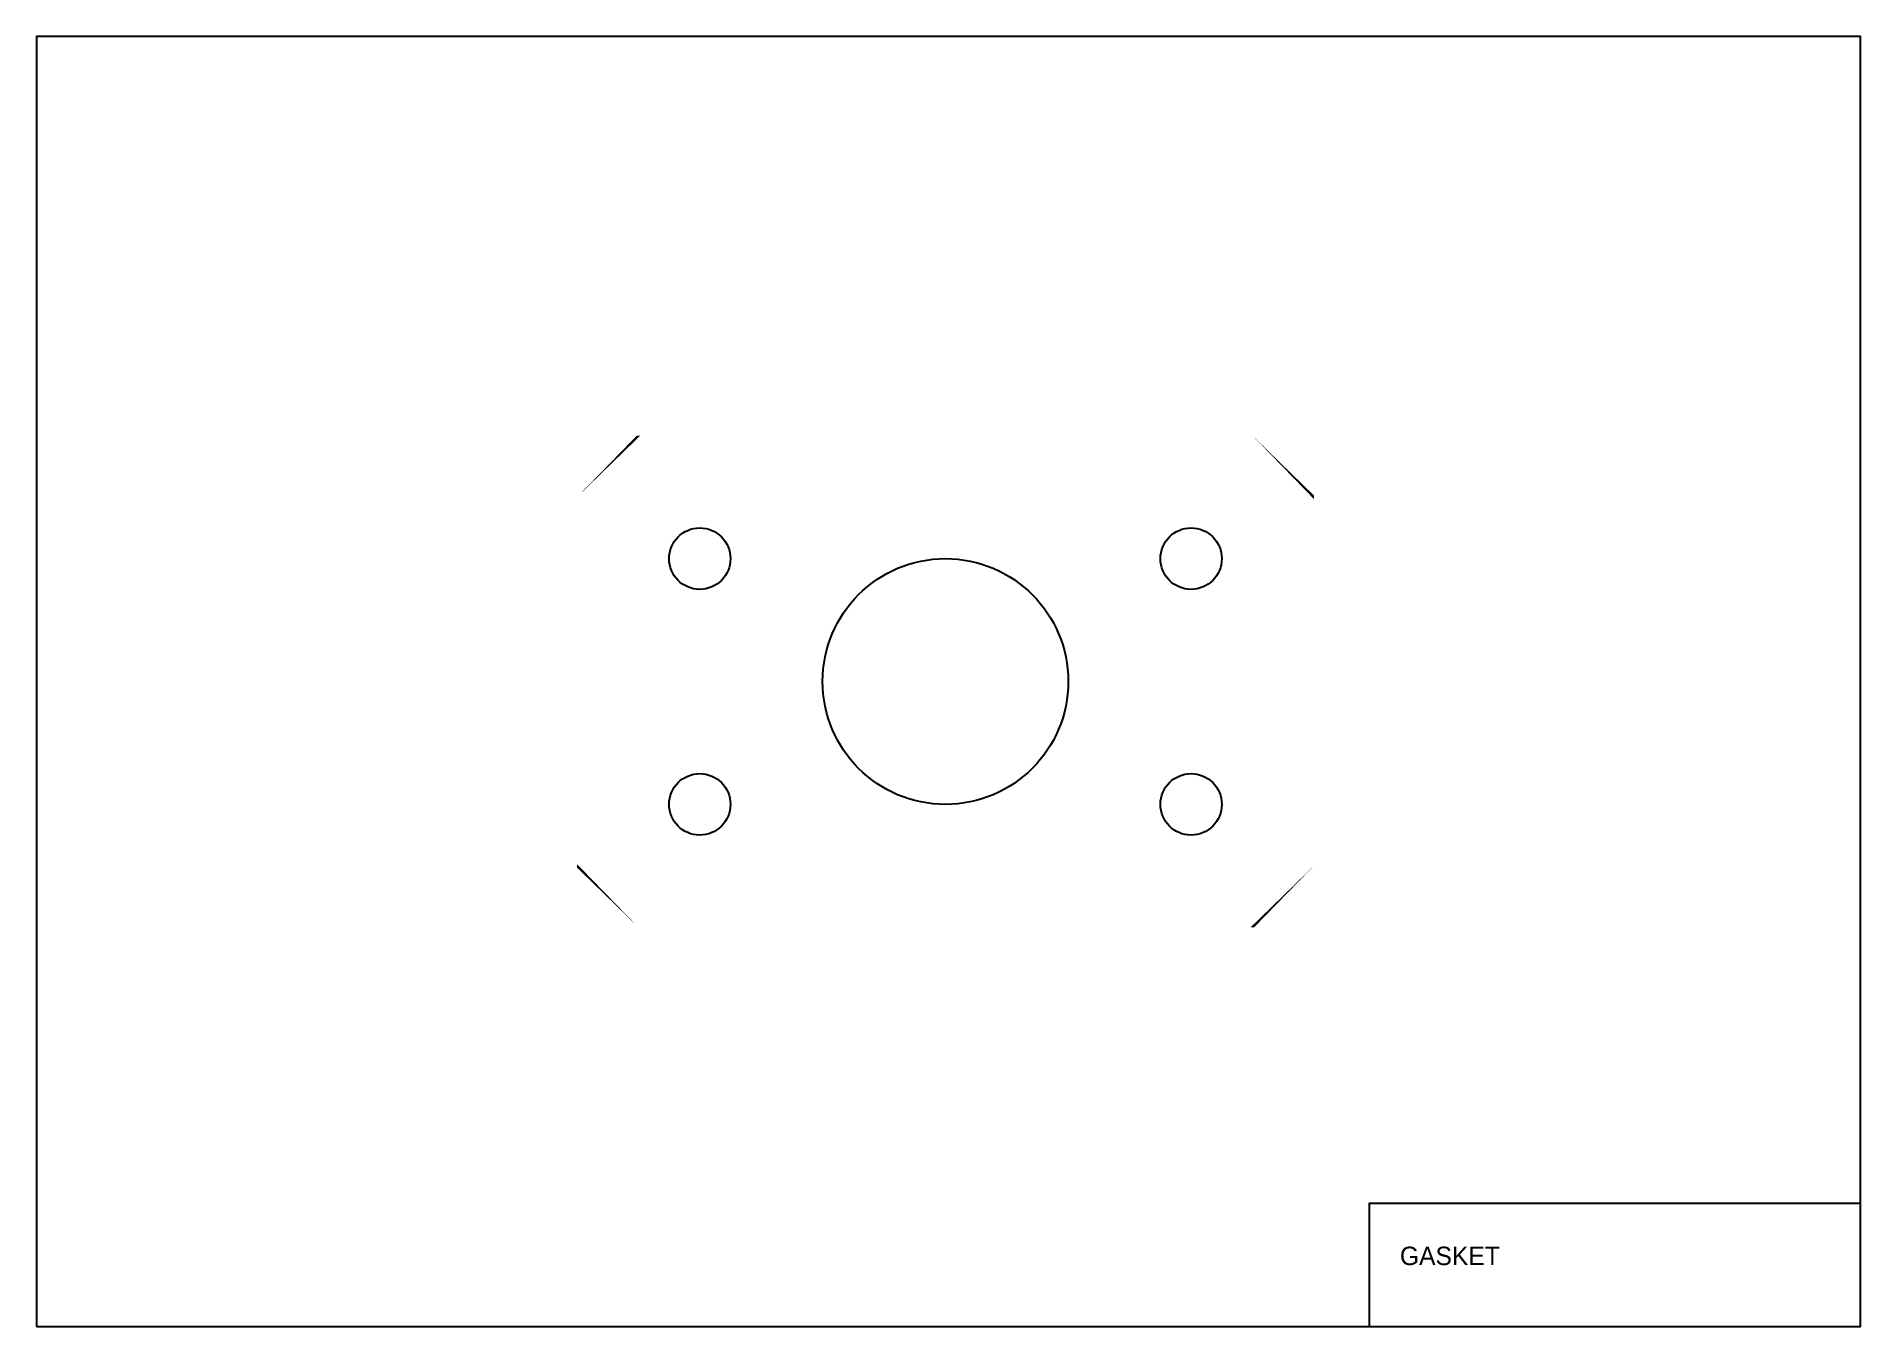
# Model space of a CAD drawing. Header units: millimetres. Extents: x 0 to 297, y 0 to 210.
import ezdxf

# ---------------------------------------------------------------- set-up
doc = ezdxf.new("R2010")
doc.units = ezdxf.units.MM
for name, color, linetype in [('BORDER', 250, 'Continuous'), ('HOLE', 3, 'Continuous'), ('OUTLINE', 1, 'Continuous'), ('TEXT', 250, 'Continuous'), ('TITLEBLOCK', 250, 'Continuous')]:
    doc.layers.add(name, color=color, linetype=linetype)

msp = doc.modelspace()

# ---------------------------------------------------------------- linework, layer by layer
at = {"layer": 'BORDER'}
msp.add_lwpolyline([(0, 0), (297, 0), (297, 210), (0, 210)], close=True, dxfattribs=at)
at = {"layer": 'HOLE'}
for centre, radius in [((108, 125), 5), ((188, 125), 5), ((148, 105), 20), ((108, 85), 5), ((188, 85), 5)]:
    msp.add_circle(centre, radius, dxfattribs=at)
at = {"layer": 'OUTLINE'}
msp.add_lwpolyline([(98, 65, 0, 0, 0), (198, 65, 0.414, 0, 0), (208, 75, 0, 0, 0), (208, 135, 0.414, 0, 0), (198, 145, 0, 0, 0), (98, 145, 0.414, 0, 0), (88, 135, 0, 0, 0), (88, 75, 0.414, 0, 0)], format="xyseb", close=True, dxfattribs=at)
at = {"layer": 'TITLEBLOCK'}
msp.add_lwpolyline([(217, 0), (297, 0), (297, 20), (217, 20)], close=True, dxfattribs=at)

# ---------------------------------------------------------------- texts
at = {"layer": 'TEXT'}
msp.add_text('GASKET', height=3, dxfattribs=at).set_placement((222, 10))

doc.saveas('drawing.dxf')
